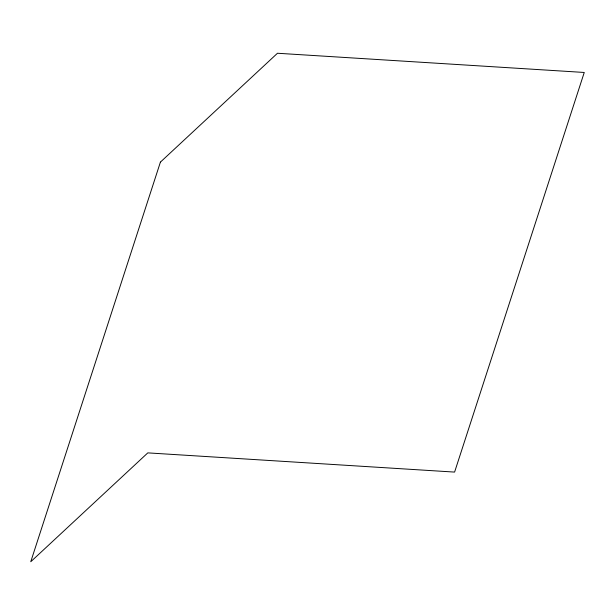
<?xml version="1.0" encoding="UTF-8"?>
<svg xmlns="http://www.w3.org/2000/svg" width="615" height="615" viewBox="0 0 615 615"><rect width="100%" height="100%" fill="white"/><g stroke="black" fill="none" stroke-linecap="round" stroke-linejoin="round"><path stroke-width="0.92" d="M160.407 162.122L30.75 561.749L147.808 452.878L454.593 472.089L584.25 72.462L277.473 53.251L160.407 162.122"/></g></svg>
